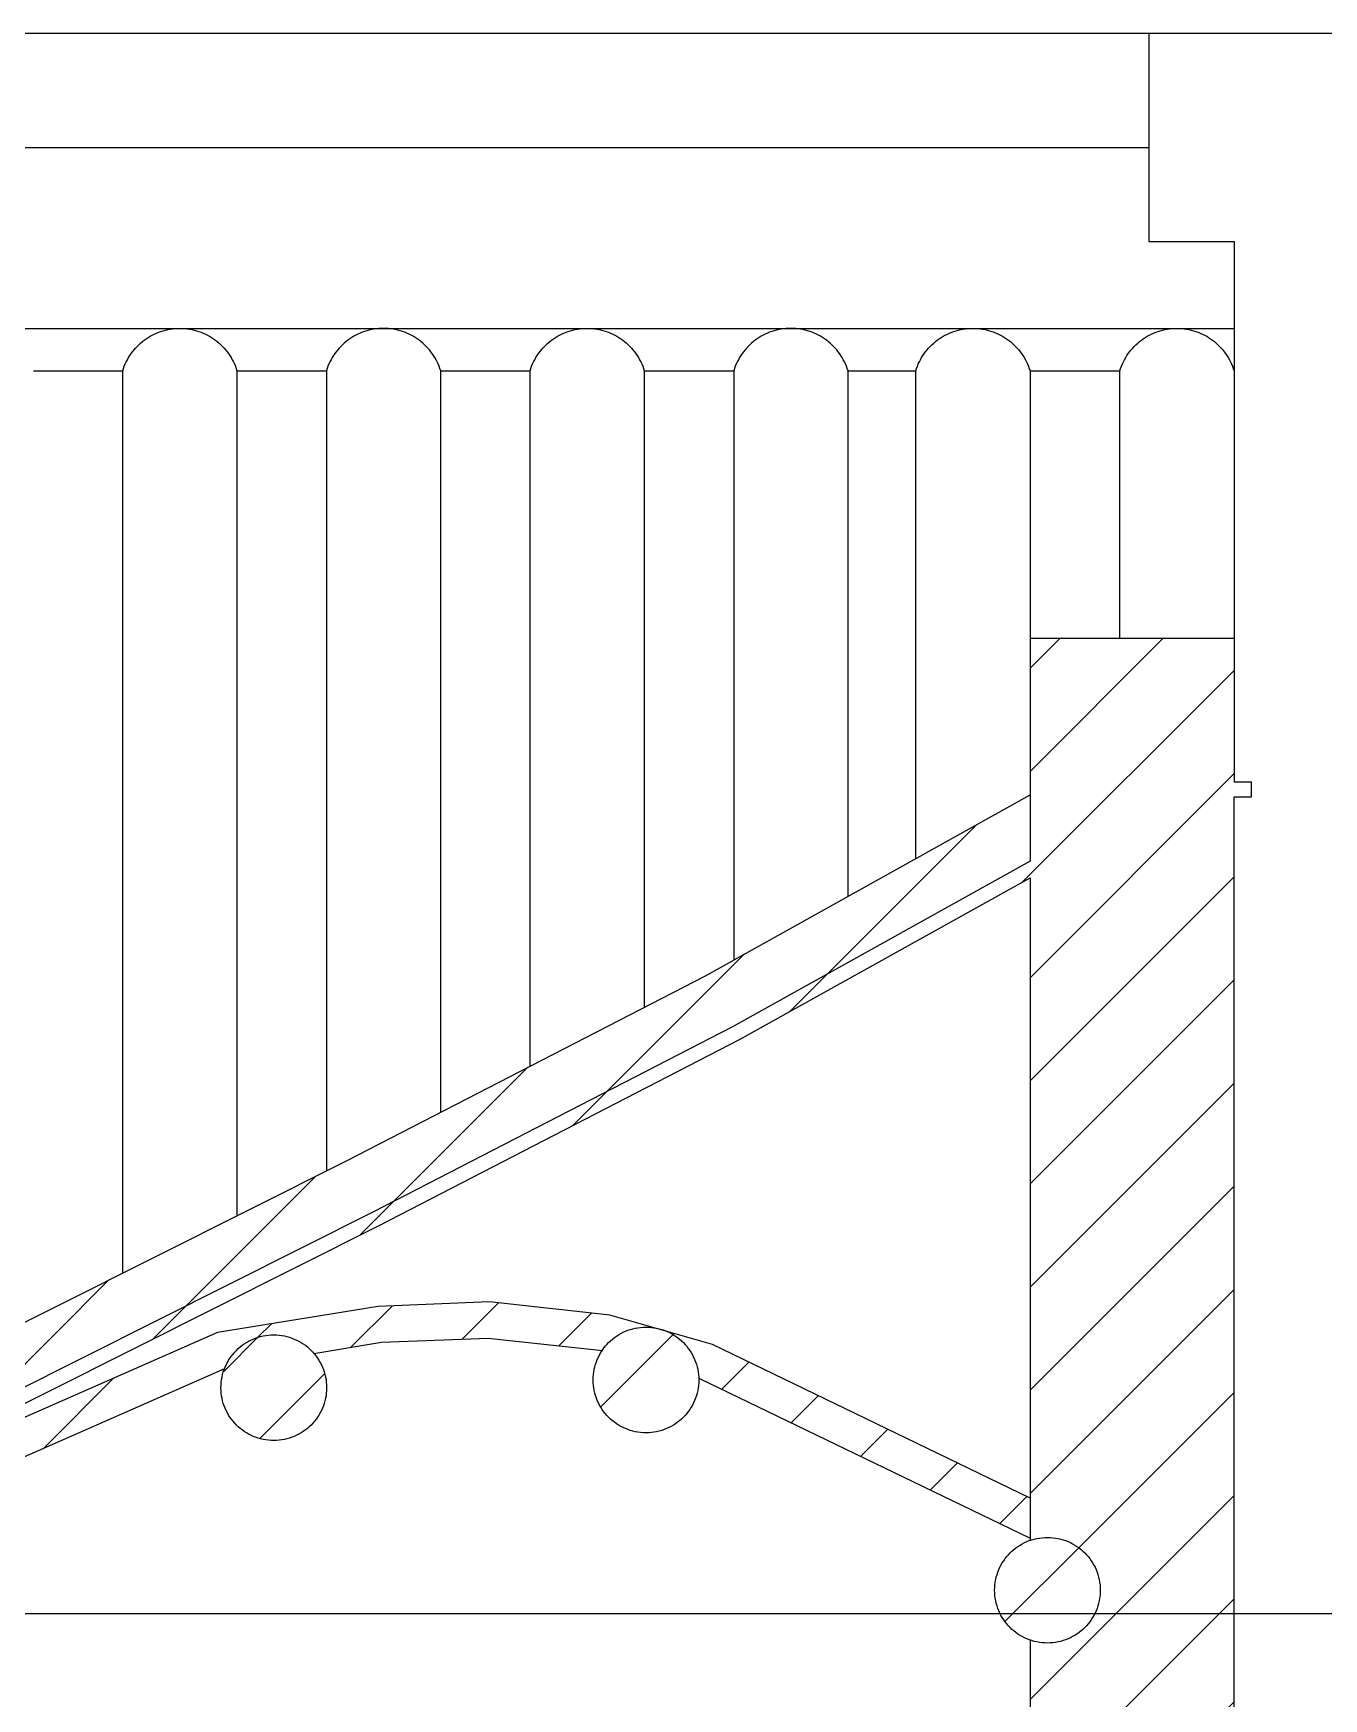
# Model space of a CAD drawing. Extents: x -20250 to 331240, y -699 to 63168.
# Drawn here: x 273614 to 275825, y 13890 to 16744 of the extents above; entities that cross this region are included whole.
import ezdxf

# ---------------------------------------------------------------- set-up
doc = ezdxf.new("R2010")
doc.units = 0
doc.header["$LTSCALE"] = 1000
doc.header["$MEASUREMENT"] = 0
for name, color, linetype in [('DOTE', 1, 'Continuous'), ('PUB_HATCH', 8, 'Continuous'), ('WALL', 9, 'Continuous')]:
    doc.layers.add(name, color=color, linetype=linetype)
doc.layers.add('瓦', color=7, linetype='Continuous', true_color=0x57e157)
pattern_1 = [(45, (-59853.03, 80703.54), (-88.388383, 88.388383), [])]

msp = doc.modelspace()

# ---------------------------------------------------------------- hatches: boundary and pattern name
at = {"layer": 'PUB_HATCH'}
h = msp.add_hatch(dxfattribs=at)
h.set_pattern_fill('普通砖', color=256, scale=50, style=0)
h.set_pattern_definition(pattern_1)
h.paths.add_polyline_path([(275671.7, 15435.5), (275701.5, 15435.5), (275701.5, 15460.6), (275671.7, 15460.6), (275671.7, 15707), (275322, 15707), (275322, 15325.5), (274812.3, 15041.6), (274196.5, 14724.1), (273202.2, 14225.2), (272672.4, 13948), (272684, 13925.7), (273213.7, 14202.9), (274207.9, 14701.7), (274824.2, 15019.5), (275322, 15296.8), (275322, 14161.2), (275327.5, 14163), (275335.6, 14164.9), (275344.7, 14166.1), (275354, 14166.3), (275363.1, 14165.7), (275372, 14164.1), (275381, 14161.5), (275389.2, 14158.3), (275396.9, 14154.4), (275404.2, 14149.7), (275411.2, 14144.2), (275417.4, 14138.3), (275423, 14131.8), (275428.1, 14124.6), (275432.5, 14117), (275436.1, 14109), (275439.1, 14100.4), (275441.1, 14091.7), (275442.2, 14082.6), (275442.4, 14073.2), (275441.7, 14064.2), (275440.1, 14055.3), (275437.7, 14046.6), (275434.4, 14038.3), (275430.4, 14030.6), (275425.6, 14023.2), (275420.1, 14016.2), (275414.2, 14010.1), (275407.8, 14004.5), (275400.4, 13999.3), (275392.9, 13995), (275385.1, 13991.4), (275376.7, 13988.6), (275367.6, 13986.5), (275358.4, 13985.3), (275349, 13985.2), (275340, 13985.9), (275331.2, 13987.5), (275322, 13990.1), (275322, 11245.6), (273214.9, 11245.6), (273214.9, 12223.6), (273114.9, 12223.6), (273114.9, 11067.9), (273214.9, 11067.9), (273214.9, 11205.9), (273347.3, 11205.9), (273347.3, 10908.7), (272580.7, 10462.1), (272256.1, 10284.3), (272256.1, 10282.1), (272267.4, 10260.4), (272414, 10341.6), (272414, 10276.4), (272653.9, 10276.4), (272653.9, 10475.7), (273347.3, 10879.7), (273347.3, 10768.9), (273433.4, 10768.9), (273433.4, 11205.9), (274391.3, 11205.9), (274391.3, 11049.9), (274477.4, 11049.9), (274477.4, 11205.9), (275322, 11205.9), (275322, 7605.9), (275671.7, 7605.9)])
h = msp.add_hatch(dxfattribs=at)
h.set_pattern_fill('普通砖', color=256, scale=50, style=0)
h.set_pattern_definition(pattern_1)
h.paths.add_polyline_path([(274196.5, 14724.1), (274812.3, 15041.6), (275322, 15325.5), (275322, 15438.9), (274765.5, 15128.9), (274151.6, 14812.4), (273157, 14313.4), (272626.5, 14035.7), (272672.4, 13948), (273202.2, 14225.2)])
h = msp.add_hatch(dxfattribs=at)
h.set_pattern_fill('普通砖', color=256, scale=50, style=0)
h.set_pattern_definition(pattern_1)
h.paths.add_polyline_path([(274650, 14525.7), (274654.5, 14526.2), (274659.1, 14526.6), (274663.8, 14526.7), (274668.4, 14526.6), (274673, 14526.2), (274676.6, 14525.8), (274601.6, 14547.4), (274395.5, 14569.8), (274204.5, 14562.3), (273929.2, 14517.4), (273213.7, 14202.9), (272684, 13925.7), (272712.7, 13871), (273089.2, 14068), (273089.7, 14070), (273091.2, 14074.2), (273092.8, 14078.3), (273094.6, 14082.3), (273096.6, 14086.2), (273098.8, 14090), (273101.1, 14093.7), (273103.7, 14097.2), (273106.4, 14100.7), (273109.2, 14103.9), (273112.2, 14107.1), (273115.3, 14110.1), (273118.6, 14112.9), (273122, 14115.6), (273125.6, 14118.1), (273129.3, 14120.5), (273133.1, 14122.7), (273137, 14124.7), (273141, 14126.5), (273145.1, 14128.1), (273149.3, 14129.5), (273153.6, 14130.7), (273158, 14131.8), (273162.4, 14132.6), (273167, 14133.2), (273171.5, 14133.5), (273176.2, 14133.6), (273180.9, 14133.5), (273185.5, 14133.2), (273190, 14132.6), (273194.4, 14131.8), (273198.8, 14130.7), (273203.1, 14129.5), (273205.4, 14128.8), (273240.5, 14147.2), (273941.3, 14455.2), (273942.5, 14458.2), (273944.3, 14462.2), (273946.3, 14466.1), (273948.5, 14469.8), (273950.8, 14473.5), (273953.3, 14477.1), (273956, 14480.5), (273958.9, 14483.8), (273961.9, 14486.9), (273965, 14489.9), (273968.3, 14492.8), (273971.7, 14495.5), (273975.3, 14498), (273979, 14500.3), (273982.7, 14502.5), (273986.6, 14504.5), (273990.7, 14506.3), (273994.8, 14508), (273999, 14509.4), (274003.3, 14510.6), (274007.6, 14511.6), (274012.1, 14512.4), (274016.6, 14513), (274021.2, 14513.3), (274025.9, 14513.5), (274030.5, 14513.3), (274035.1, 14513), (274039.7, 14512.4), (274044.1, 14511.6), (274048.5, 14510.6), (274052.8, 14509.4), (274057, 14508), (274061.1, 14506.3), (274065.1, 14504.5), (274069, 14502.5), (274072.8, 14500.3), (274076.5, 14498), (274080, 14495.5), (274083.4, 14492.8), (274086.7, 14489.9), (274089.9, 14486.9), (274092.9, 14483.8), (274094.6, 14481.8), (274210.7, 14500.7), (274393.4, 14507.9), (274588.6, 14486.6), (274591.2, 14490.3), (274593.9, 14493.8), (274596.8, 14497.1), (274599.8, 14500.2), (274602.9, 14503.2), (274606.2, 14506), (274609.6, 14508.7), (274613.2, 14511.2), (274616.8, 14513.6), (274620.6, 14515.8), (274624.5, 14517.8), (274628.5, 14519.6), (274632.7, 14521.2), (274636.9, 14522.7), (274641.2, 14523.9), (274645.5, 14524.9)])
h = msp.add_hatch(dxfattribs=at)
h.set_pattern_fill('普通砖', color=256, scale=50, style=0)
h.set_pattern_definition(pattern_1)
h.paths.add_polyline_path([(274116.3, 14418.3), (274116.4, 14422.9), (274116.3, 14427.6), (274115.9, 14432.2), (274115.4, 14436.7), (274114.6, 14441.2), (274113.6, 14445.5), (274112.3, 14449.8), (274110.9, 14454), (274109.3, 14458.2), (274107.5, 14462.2), (274105.5, 14466.1), (274103.3, 14469.8), (274100.9, 14473.5), (274098.4, 14477.1), (274095.7, 14480.5), (274092.9, 14483.8), (274089.9, 14486.9), (274086.7, 14489.9), (274083.4, 14492.8), (274080, 14495.5), (274076.5, 14498), (274072.8, 14500.3), (274069, 14502.5), (274065.1, 14504.5), (274061.1, 14506.3), (274057, 14508), (274052.8, 14509.4), (274048.5, 14510.6), (274044.1, 14511.6), (274039.7, 14512.4), (274035.1, 14513), (274030.5, 14513.3), (274025.9, 14513.5), (274021.2, 14513.3), (274016.6, 14513), (274012.1, 14512.4), (274007.6, 14511.6), (274003.3, 14510.6), (273999, 14509.4), (273994.8, 14508), (273990.7, 14506.3), (273986.6, 14504.5), (273982.7, 14502.5), (273979, 14500.3), (273975.3, 14498), (273971.7, 14495.5), (273968.3, 14492.8), (273965, 14489.9), (273961.9, 14486.9), (273958.9, 14483.8), (273956, 14480.5), (273953.3, 14477.1), (273950.8, 14473.5), (273948.5, 14469.8), (273946.3, 14466.1), (273944.3, 14462.2), (273942.5, 14458.2), (273940.8, 14454), (273939.4, 14449.8), (273938.2, 14445.5), (273937.2, 14441.2), (273936.4, 14436.7), (273935.8, 14432.2), (273935.5, 14427.6), (273935.3, 14422.9), (273935.5, 14418.3), (273935.8, 14413.7), (273936.4, 14409.2), (273937.2, 14404.7), (273938.2, 14400.3), (273939.4, 14396), (273940.8, 14391.8), (273942.5, 14387.7), (273944.3, 14383.7), (273946.3, 14379.8), (273948.5, 14376), (273950.8, 14372.3), (273953.3, 14368.8), (273956, 14365.3), (273958.9, 14362.1), (273961.9, 14358.9), (273965, 14355.9), (273968.3, 14353.1), (273971.7, 14350.4), (273975.3, 14347.9), (273979, 14345.5), (273982.7, 14343.3), (273986.6, 14341.3), (273990.7, 14339.5), (273994.8, 14337.9), (273999, 14336.5), (274003.3, 14335.2), (274007.6, 14334.2), (274012.1, 14333.4), (274016.6, 14332.8), (274021.2, 14332.5), (274025.9, 14332.4), (274030.5, 14332.5), (274035.1, 14332.8), (274039.7, 14333.4), (274044.1, 14334.2), (274048.5, 14335.2), (274052.8, 14336.5), (274057, 14337.9), (274061.1, 14339.5), (274065.1, 14341.3), (274069, 14343.3), (274072.8, 14345.5), (274076.5, 14347.9), (274080, 14350.4), (274083.4, 14353.1), (274086.7, 14355.9), (274089.9, 14358.9), (274092.9, 14362.1), (274095.7, 14365.3), (274098.4, 14368.8), (274100.9, 14372.3), (274103.3, 14376), (274105.5, 14379.8), (274107.5, 14383.7), (274109.3, 14387.7), (274110.9, 14391.8), (274112.3, 14396), (274113.6, 14400.3), (274114.6, 14404.7), (274115.4, 14409.2), (274115.9, 14413.7)])
h = msp.add_hatch(dxfattribs=at)
h.set_pattern_fill('普通砖', color=256, scale=50, style=0)
h.set_pattern_definition(pattern_1)
h.paths.add_polyline_path([(274753.8, 14426.9), (274754.2, 14431.5), (274754.3, 14436.2), (274754.2, 14440.8), (274753.8, 14445.4), (274753.2, 14450), (274752.5, 14454.4), (274751.4, 14458.8), (274750.2, 14463.1), (274748.8, 14467.3), (274747.2, 14471.4), (274745.4, 14475.4), (274743.4, 14479.3), (274741.2, 14483.1), (274738.8, 14486.8), (274736.3, 14490.3), (274733.6, 14493.8), (274730.8, 14497.1), (274727.8, 14500.2), (274724.6, 14503.2), (274721.3, 14506), (274717.9, 14508.7), (274714.4, 14511.2), (274710.7, 14513.6), (274706.9, 14515.8), (274703, 14517.8), (274700.4, 14519), (274676.6, 14525.8), (274673, 14526.2), (274668.4, 14526.6), (274663.8, 14526.7), (274659.1, 14526.6), (274654.5, 14526.2), (274650, 14525.7), (274645.5, 14524.9), (274641.2, 14523.9), (274636.9, 14522.7), (274632.7, 14521.2), (274628.5, 14519.6), (274624.5, 14517.8), (274620.6, 14515.8), (274616.8, 14513.6), (274613.2, 14511.2), (274609.6, 14508.7), (274606.2, 14506), (274602.9, 14503.2), (274599.8, 14500.2), (274596.8, 14497.1), (274593.9, 14493.8), (274591.2, 14490.3), (274588.7, 14486.8), (274586.3, 14483.1), (274584.2, 14479.3), (274582.2, 14475.4), (274580.3, 14471.4), (274578.7, 14467.3), (274577.3, 14463.1), (274576.1, 14458.8), (274575.1, 14454.4), (274574.3, 14450), (274573.7, 14445.4), (274573.3, 14440.8), (274573.2, 14436.2), (274573.3, 14431.5), (274573.7, 14426.9), (274574.3, 14422.4), (274575.1, 14418), (274576.1, 14413.6), (274577.3, 14409.3), (274578.7, 14405.1), (274580.3, 14401), (274582.2, 14397), (274584.2, 14393.1), (274586.3, 14389.3), (274588.7, 14385.6), (274591.2, 14382.1), (274593.9, 14378.6), (274596.8, 14375.3), (274599.8, 14372.2), (274602.9, 14369.2), (274606.2, 14366.3), (274609.6, 14363.7), (274613.2, 14361.1), (274616.8, 14358.8), (274620.6, 14356.6), (274624.5, 14354.6), (274628.5, 14352.8), (274632.7, 14351.2), (274636.9, 14349.7), (274641.2, 14348.5), (274645.5, 14347.5), (274650, 14346.7), (274654.5, 14346.1), (274659.1, 14345.8), (274663.8, 14345.7), (274668.4, 14345.8), (274673, 14346.1), (274677.5, 14346.7), (274682, 14347.5), (274686.4, 14348.5), (274690.7, 14349.7), (274694.9, 14351.2), (274699, 14352.8), (274703, 14354.6), (274706.9, 14356.6), (274710.7, 14358.8), (274714.4, 14361.1), (274717.9, 14363.7), (274721.3, 14366.3), (274724.6, 14369.2), (274727.8, 14372.2), (274730.8, 14375.3), (274733.6, 14378.6), (274736.3, 14382.1), (274738.8, 14385.6), (274741.2, 14389.3), (274743.4, 14393.1), (274745.4, 14397), (274747.2, 14401), (274748.8, 14405.1), (274750.2, 14409.3), (274751.4, 14413.6), (274752.5, 14418), (274753.2, 14422.4)])
h = msp.add_hatch(dxfattribs=at)
h.set_pattern_fill('普通砖', color=256, scale=50, style=0)
h.set_pattern_definition(pattern_1)
h.paths.add_polyline_path([(274777.6, 14496.8), (274700.4, 14519), (274703, 14517.8), (274706.9, 14515.8), (274710.7, 14513.6), (274714.4, 14511.2), (274717.9, 14508.7), (274721.3, 14506), (274724.6, 14503.2), (274727.8, 14500.2), (274730.8, 14497.1), (274733.6, 14493.8), (274736.3, 14490.3), (274738.8, 14486.8), (274741.2, 14483.1), (274743.4, 14479.3), (274745.4, 14475.4), (274747.2, 14471.4), (274748.8, 14467.3), (274750.2, 14463.1), (274751.4, 14458.8), (274752.5, 14454.4), (274753.2, 14450), (274753.8, 14445.4), (274754.2, 14440.8), (274754.2, 14439.2), (274755.5, 14438.8), (275322, 14165.1), (275322, 14233.7)])
h = msp.add_hatch(dxfattribs=at)
h.set_pattern_fill('普通砖', color=256, scale=50, style=0)
h.set_pattern_definition(pattern_1)
h.paths.add_polyline_path([(275412.7, 14142.7), (275409.4, 14145.6), (275406, 14148.3), (275402.4, 14150.8), (275398.8, 14153.2), (275395, 14155.3), (275391.1, 14157.3), (275387.1, 14159.2), (275383, 14160.8), (275378.7, 14162.2), (275374.5, 14163.4), (275370.1, 14164.4), (275365.6, 14165.2), (275361.1, 14165.8), (275356.5, 14166.2), (275351.8, 14166.3), (275347.2, 14166.2), (275342.6, 14165.8), (275338.1, 14165.2), (275333.6, 14164.4), (275329.2, 14163.4), (275324.9, 14162.2), (275320.7, 14160.8), (275316.6, 14159.2), (275312.6, 14157.3), (275308.7, 14155.3), (275304.9, 14153.2), (275301.2, 14150.8), (275297.7, 14148.3), (275294.3, 14145.6), (275291, 14142.7), (275287.8, 14139.7), (275284.8, 14136.6), (275282, 14133.3), (275279.3, 14129.9), (275276.8, 14126.3), (275274.4, 14122.7), (275272.2, 14118.9), (275270.2, 14115), (275268.4, 14111), (275266.8, 14106.8), (275265.4, 14102.7), (275264.2, 14098.3), (275263.2, 14094), (275262.4, 14089.5), (275261.8, 14085), (275261.4, 14080.4), (275261.3, 14075.7), (275261.4, 14071.1), (275261.8, 14066.5), (275262.4, 14062), (275263.2, 14057.5), (275264.2, 14053.1), (275265.4, 14048.8), (275266.8, 14044.6), (275268.4, 14040.5), (275270.2, 14036.5), (275272.2, 14032.6), (275274.4, 14028.8), (275276.8, 14025.2), (275279.3, 14021.6), (275282, 14018.2), (275284.8, 14014.9), (275287.8, 14011.7), (275291, 14008.7), (275294.3, 14005.9), (275297.7, 14003.2), (275301.2, 14000.7), (275304.9, 13998.3), (275308.7, 13996.2), (275312.6, 13994.2), (275316.6, 13992.3), (275320.7, 13990.7), (275324.9, 13989.3), (275329.2, 13988.1), (275333.6, 13987.1), (275338.1, 13986.2), (275342.6, 13985.7), (275347.2, 13985.3), (275351.8, 13985.2), (275356.5, 13985.3), (275361.1, 13985.7), (275365.6, 13986.2), (275370.1, 13987.1), (275374.5, 13988.1), (275378.7, 13989.3), (275383, 13990.7), (275387.1, 13992.3), (275391.1, 13994.2), (275395, 13996.2), (275398.8, 13998.3), (275402.4, 14000.7), (275406, 14003.2), (275409.4, 14005.9), (275412.7, 14008.7), (275415.8, 14011.7), (275418.8, 14014.9), (275421.7, 14018.2), (275424.4, 14021.6), (275426.9, 14025.2), (275429.3, 14028.8), (275431.4, 14032.6), (275433.4, 14036.5), (275435.2, 14040.5), (275436.9, 14044.6), (275438.3, 14048.8), (275439.5, 14053.1), (275440.5, 14057.5), (275441.3, 14062), (275441.9, 14066.5), (275442.3, 14071.1), (275442.4, 14075.7), (275442.3, 14080.4), (275441.9, 14085), (275441.3, 14089.5), (275440.5, 14094), (275439.5, 14098.3), (275438.3, 14102.7), (275436.9, 14106.8), (275435.2, 14111), (275433.4, 14115), (275431.4, 14118.9), (275429.3, 14122.7), (275426.9, 14126.3), (275424.4, 14129.9), (275421.7, 14133.3), (275418.8, 14136.6), (275415.8, 14139.7)])

# ---------------------------------------------------------------- linework, layer by layer
at = {"layer": 'DOTE', "elevation": 0}
for points in [[(263167.8, 16744.3), (279047.2, 16744.3)], [(263610.3, 14035.7), (279489.7, 14035.7)]]:
    msp.add_lwpolyline(points, dxfattribs=at)
at = {"layer": 'WALL'}
for points in [[(266097.9, 15460.6, 0), (266097.9, 16387.6, 0), (266244.1, 16387.6, 0), (266244.1, 16744.3, 0), (275525.4, 16744.3, 0), (275525.4, 16387.6, 0), (275671.7, 16387.6, 0), (275671.7, 15460.6, 0)], [(275525.4, 16547.8, 0), (266244.1, 16547.8, 0)], [(266097.9, 16238.5, 0), (275671.7, 16238.5, 0)], [(275671.7, 15707, 0), (275322, 15707, 0), (275322, 15325.5, 0), (274812.3, 15041.6, 0), (274196.5, 14724.1, 0), (273202.2, 14225.2, 0), (272672.4, 13948, 0), (272626.5, 14035.7, 0), (273157, 14313.4, 0), (274151.6, 14812.4, 0), (274765.5, 15128.9, 0), (275322, 15438.9, 0)], [(268943.6, 7405.7, 0), (272653.9, 7405.7, 0), (272653.9, 10475.7, 0), (273347.3, 10879.7, 0), (273347.3, 10768.9, 0), (273433.4, 10768.9, 0), (273433.4, 11205.9, 0), (274391.3, 11205.9, 0), (274391.3, 11049.9, 0), (274477.4, 11049.9, 0), (274477.4, 11205.9, 0), (275322, 11205.9, 0), (275322, 7605.9, 0), (275671.7, 7605.9, 0), (275671.7, 15435.5, 0), (275701.5, 15435.5, 0), (275701.5, 15460.6, 0), (275671.7, 15460.6, 0)], [(272672.4, 13948, 0), (272684, 13925.7, 0), (273213.7, 14202.9, 0), (274207.9, 14701.7, 0), (274824.2, 15019.5, 0), (275322, 15296.8, 0), (275322, 14160.6, 0)], [(275322, 14233.7, 0), (274777.6, 14496.8, 0), (274601.6, 14547.4, 0), (274395.5, 14569.8, 0), (274204.5, 14562.3, 0), (273929.2, 14517.4, 0), (273213.7, 14202.9, 0), (272684, 13925.7, 0), (272712.7, 13871, 0), (273089.6, 14068.2, 0)], [(274094.3, 14481.7, 0), (274210.7, 14500.7, 0), (274393.4, 14507.9, 0), (274589.2, 14486.5, 0)], [(273204.7, 14128.4, 0), (273240.5, 14147.2, 0), (273942, 14455.5, 0)], [(274753.9, 14439.3, 0), (274755.5, 14438.8, 0), (275322, 14165.1, 0)], [(275322, 13990.8, 0), (275322, 11245.6, 0), (273214.9, 11245.6, 0), (273214.9, 13961.3, 0)]]:
    msp.add_polyline3d(points, dxfattribs=at)
for points in [[(273935.3, 14422.9, 0), (273935.5, 14427.6, 0), (273935.8, 14432.2, 0), (273936.4, 14436.7, 0), (273937.2, 14441.2, 0), (273938.2, 14445.5, 0), (273939.4, 14449.8, 0), (273940.8, 14454, 0), (273942.5, 14458.2, 0), (273944.3, 14462.2, 0), (273946.3, 14466.1, 0), (273948.5, 14469.8, 0), (273950.8, 14473.5, 0), (273953.3, 14477.1, 0), (273956, 14480.5, 0), (273958.9, 14483.8, 0), (273961.9, 14486.9, 0), (273965, 14489.9, 0), (273968.3, 14492.8, 0), (273971.7, 14495.5, 0), (273975.3, 14498, 0), (273979, 14500.3, 0), (273982.7, 14502.5, 0), (273986.6, 14504.5, 0), (273990.7, 14506.3, 0), (273994.8, 14508, 0), (273999, 14509.4, 0), (274003.3, 14510.6, 0), (274007.6, 14511.6, 0), (274012.1, 14512.4, 0), (274016.6, 14513, 0), (274021.2, 14513.3, 0), (274025.9, 14513.5, 0), (274030.5, 14513.3, 0), (274035.1, 14513, 0), (274039.7, 14512.4, 0), (274044.1, 14511.6, 0), (274048.5, 14510.6, 0), (274052.8, 14509.4, 0), (274057, 14508, 0), (274061.1, 14506.3, 0), (274065.1, 14504.5, 0), (274069, 14502.5, 0), (274072.8, 14500.3, 0), (274076.5, 14498, 0), (274080, 14495.5, 0), (274083.4, 14492.8, 0), (274086.7, 14489.9, 0), (274089.9, 14486.9, 0), (274092.9, 14483.8, 0), (274095.7, 14480.5, 0), (274098.4, 14477.1, 0), (274100.9, 14473.5, 0), (274103.3, 14469.8, 0), (274105.5, 14466.1, 0), (274107.5, 14462.2, 0), (274109.3, 14458.2, 0), (274110.9, 14454, 0), (274112.3, 14449.8, 0), (274113.6, 14445.5, 0), (274114.6, 14441.2, 0), (274115.4, 14436.7, 0), (274115.9, 14432.2, 0), (274116.3, 14427.6, 0), (274116.4, 14422.9, 0), (274116.3, 14418.3, 0), (274115.9, 14413.7, 0), (274115.4, 14409.2, 0), (274114.6, 14404.7, 0), (274113.6, 14400.3, 0), (274112.3, 14396, 0), (274110.9, 14391.8, 0), (274109.3, 14387.7, 0), (274107.5, 14383.7, 0), (274105.5, 14379.8, 0), (274103.3, 14376, 0), (274100.9, 14372.3, 0), (274098.4, 14368.8, 0), (274095.7, 14365.3, 0), (274092.9, 14362.1, 0), (274089.9, 14358.9, 0), (274086.7, 14355.9, 0), (274083.4, 14353.1, 0), (274080, 14350.4, 0), (274076.5, 14347.9, 0), (274072.8, 14345.5, 0), (274069, 14343.3, 0), (274065.1, 14341.3, 0), (274061.1, 14339.5, 0), (274057, 14337.9, 0), (274052.8, 14336.5, 0), (274048.5, 14335.2, 0), (274044.1, 14334.2, 0), (274039.7, 14333.4, 0), (274035.1, 14332.8, 0), (274030.5, 14332.5, 0), (274025.9, 14332.4, 0), (274021.2, 14332.5, 0), (274016.6, 14332.8, 0), (274012.1, 14333.4, 0), (274007.6, 14334.2, 0), (274003.3, 14335.2, 0), (273999, 14336.5, 0), (273994.8, 14337.9, 0), (273990.7, 14339.5, 0), (273986.6, 14341.3, 0), (273982.7, 14343.3, 0), (273979, 14345.5, 0), (273975.3, 14347.9, 0), (273971.7, 14350.4, 0), (273968.3, 14353.1, 0), (273965, 14355.9, 0), (273961.9, 14358.9, 0), (273958.9, 14362.1, 0), (273956, 14365.3, 0), (273953.3, 14368.8, 0), (273950.8, 14372.3, 0), (273948.5, 14376, 0), (273946.3, 14379.8, 0), (273944.3, 14383.7, 0), (273942.5, 14387.7, 0), (273940.8, 14391.8, 0), (273939.4, 14396, 0), (273938.2, 14400.3, 0), (273937.2, 14404.7, 0), (273936.4, 14409.2, 0), (273935.8, 14413.7, 0), (273935.5, 14418.3, 0)], [(274573.2, 14436.2, 0), (274573.3, 14440.8, 0), (274573.7, 14445.4, 0), (274574.3, 14450, 0), (274575.1, 14454.4, 0), (274576.1, 14458.8, 0), (274577.3, 14463.1, 0), (274578.7, 14467.3, 0), (274580.3, 14471.4, 0), (274582.2, 14475.4, 0), (274584.2, 14479.3, 0), (274586.3, 14483.1, 0), (274588.7, 14486.8, 0), (274591.2, 14490.3, 0), (274593.9, 14493.8, 0), (274596.8, 14497.1, 0), (274599.8, 14500.2, 0), (274602.9, 14503.2, 0), (274606.2, 14506, 0), (274609.6, 14508.7, 0), (274613.2, 14511.2, 0), (274616.8, 14513.6, 0), (274620.6, 14515.8, 0), (274624.5, 14517.8, 0), (274628.5, 14519.6, 0), (274632.7, 14521.2, 0), (274636.9, 14522.7, 0), (274641.2, 14523.9, 0), (274645.5, 14524.9, 0), (274650, 14525.7, 0), (274654.5, 14526.2, 0), (274659.1, 14526.6, 0), (274663.8, 14526.7, 0), (274668.4, 14526.6, 0), (274673, 14526.2, 0), (274677.5, 14525.7, 0), (274682, 14524.9, 0), (274686.4, 14523.9, 0), (274690.7, 14522.7, 0), (274694.9, 14521.2, 0), (274699, 14519.6, 0), (274703, 14517.8, 0), (274706.9, 14515.8, 0), (274710.7, 14513.6, 0), (274714.4, 14511.2, 0), (274717.9, 14508.7, 0), (274721.3, 14506, 0), (274724.6, 14503.2, 0), (274727.8, 14500.2, 0), (274730.8, 14497.1, 0), (274733.6, 14493.8, 0), (274736.3, 14490.3, 0), (274738.8, 14486.8, 0), (274741.2, 14483.1, 0), (274743.4, 14479.3, 0), (274745.4, 14475.4, 0), (274747.2, 14471.4, 0), (274748.8, 14467.3, 0), (274750.2, 14463.1, 0), (274751.4, 14458.8, 0), (274752.5, 14454.4, 0), (274753.2, 14450, 0), (274753.8, 14445.4, 0), (274754.2, 14440.8, 0), (274754.3, 14436.2, 0), (274754.2, 14431.5, 0), (274753.8, 14426.9, 0), (274753.2, 14422.4, 0), (274752.5, 14418, 0), (274751.4, 14413.6, 0), (274750.2, 14409.3, 0), (274748.8, 14405.1, 0), (274747.2, 14401, 0), (274745.4, 14397, 0), (274743.4, 14393.1, 0), (274741.2, 14389.3, 0), (274738.8, 14385.6, 0), (274736.3, 14382.1, 0), (274733.6, 14378.6, 0), (274730.8, 14375.3, 0), (274727.8, 14372.2, 0), (274724.6, 14369.2, 0), (274721.3, 14366.3, 0), (274717.9, 14363.7, 0), (274714.4, 14361.1, 0), (274710.7, 14358.8, 0), (274706.9, 14356.6, 0), (274703, 14354.6, 0), (274699, 14352.8, 0), (274694.9, 14351.2, 0), (274690.7, 14349.7, 0), (274686.4, 14348.5, 0), (274682, 14347.5, 0), (274677.5, 14346.7, 0), (274673, 14346.1, 0), (274668.4, 14345.8, 0), (274663.8, 14345.7, 0), (274659.1, 14345.8, 0), (274654.5, 14346.1, 0), (274650, 14346.7, 0), (274645.5, 14347.5, 0), (274641.2, 14348.5, 0), (274636.9, 14349.7, 0), (274632.7, 14351.2, 0), (274628.5, 14352.8, 0), (274624.5, 14354.6, 0), (274620.6, 14356.6, 0), (274616.8, 14358.8, 0), (274613.2, 14361.1, 0), (274609.6, 14363.7, 0), (274606.2, 14366.3, 0), (274602.9, 14369.2, 0), (274599.8, 14372.2, 0), (274596.8, 14375.3, 0), (274593.9, 14378.6, 0), (274591.2, 14382.1, 0), (274588.7, 14385.6, 0), (274586.3, 14389.3, 0), (274584.2, 14393.1, 0), (274582.2, 14397, 0), (274580.3, 14401, 0), (274578.7, 14405.1, 0), (274577.3, 14409.3, 0), (274576.1, 14413.6, 0), (274575.1, 14418, 0), (274574.3, 14422.4, 0), (274573.7, 14426.9, 0), (274573.3, 14431.5, 0)], [(275261.3, 14075.7, 0), (275261.4, 14080.4, 0), (275261.8, 14085, 0), (275262.4, 14089.5, 0), (275263.2, 14094, 0), (275264.2, 14098.3, 0), (275265.4, 14102.7, 0), (275266.8, 14106.8, 0), (275268.4, 14111, 0), (275270.2, 14115, 0), (275272.2, 14118.9, 0), (275274.4, 14122.7, 0), (275276.8, 14126.3, 0), (275279.3, 14129.9, 0), (275282, 14133.3, 0), (275284.8, 14136.6, 0), (275287.8, 14139.7, 0), (275291, 14142.7, 0), (275294.3, 14145.6, 0), (275297.7, 14148.3, 0), (275301.2, 14150.8, 0), (275304.9, 14153.2, 0), (275308.7, 14155.3, 0), (275312.6, 14157.3, 0), (275316.6, 14159.2, 0), (275320.7, 14160.8, 0), (275324.9, 14162.2, 0), (275329.2, 14163.4, 0), (275333.6, 14164.4, 0), (275338.1, 14165.2, 0), (275342.6, 14165.8, 0), (275347.2, 14166.2, 0), (275351.8, 14166.3, 0), (275356.5, 14166.2, 0), (275361.1, 14165.8, 0), (275365.6, 14165.2, 0), (275370.1, 14164.4, 0), (275374.5, 14163.4, 0), (275378.7, 14162.2, 0), (275383, 14160.8, 0), (275387.1, 14159.2, 0), (275391.1, 14157.3, 0), (275395, 14155.3, 0), (275398.8, 14153.2, 0), (275402.4, 14150.8, 0), (275406, 14148.3, 0), (275409.4, 14145.6, 0), (275412.7, 14142.7, 0), (275415.8, 14139.7, 0), (275418.8, 14136.6, 0), (275421.7, 14133.3, 0), (275424.4, 14129.9, 0), (275426.9, 14126.3, 0), (275429.3, 14122.7, 0), (275431.4, 14118.9, 0), (275433.4, 14115, 0), (275435.2, 14111, 0), (275436.9, 14106.8, 0), (275438.3, 14102.7, 0), (275439.5, 14098.3, 0), (275440.5, 14094, 0), (275441.3, 14089.5, 0), (275441.9, 14085, 0), (275442.3, 14080.4, 0), (275442.4, 14075.7, 0), (275442.3, 14071.1, 0), (275441.9, 14066.5, 0), (275441.3, 14062, 0), (275440.5, 14057.5, 0), (275439.5, 14053.1, 0), (275438.3, 14048.8, 0), (275436.9, 14044.6, 0), (275435.2, 14040.5, 0), (275433.4, 14036.5, 0), (275431.4, 14032.6, 0), (275429.3, 14028.8, 0), (275426.9, 14025.2, 0), (275424.4, 14021.6, 0), (275421.7, 14018.2, 0), (275418.8, 14014.9, 0), (275415.8, 14011.7, 0), (275412.7, 14008.7, 0), (275409.4, 14005.9, 0), (275406, 14003.2, 0), (275402.4, 14000.7, 0), (275398.8, 13998.3, 0), (275395, 13996.2, 0), (275391.1, 13994.2, 0), (275387.1, 13992.3, 0), (275383, 13990.7, 0), (275378.7, 13989.3, 0), (275374.5, 13988.1, 0), (275370.1, 13987.1, 0), (275365.6, 13986.2, 0), (275361.1, 13985.7, 0), (275356.5, 13985.3, 0), (275351.8, 13985.2, 0), (275347.2, 13985.3, 0), (275342.6, 13985.7, 0), (275338.1, 13986.2, 0), (275333.6, 13987.1, 0), (275329.2, 13988.1, 0), (275324.9, 13989.3, 0), (275320.7, 13990.7, 0), (275316.6, 13992.3, 0), (275312.6, 13994.2, 0), (275308.7, 13996.2, 0), (275304.9, 13998.3, 0), (275301.2, 14000.7, 0), (275297.7, 14003.2, 0), (275294.3, 14005.9, 0), (275291, 14008.7, 0), (275287.8, 14011.7, 0), (275284.8, 14014.9, 0), (275282, 14018.2, 0), (275279.3, 14021.6, 0), (275276.8, 14025.2, 0), (275274.4, 14028.8, 0), (275272.2, 14032.6, 0), (275270.2, 14036.5, 0), (275268.4, 14040.5, 0), (275266.8, 14044.6, 0), (275265.4, 14048.8, 0), (275264.2, 14053.1, 0), (275263.2, 14057.5, 0), (275262.4, 14062, 0), (275261.8, 14066.5, 0), (275261.4, 14071.1, 0)]]:
    msp.add_polyline3d(points, close=True, dxfattribs=at)
at = {"layer": '瓦'}
for points in [[(273767, 14619.4, 0), (273767, 16165.7, 0), (273768.3, 16169.8, 0), (273769.7, 16173.7, 0), (273771.3, 16177.5, 0), (273773.1, 16181.3, 0), (273775, 16184.9, 0), (273777, 16188.5, 0), (273779.1, 16192, 0), (273781.4, 16195.3, 0), (273783.8, 16198.6, 0), (273786.4, 16201.8, 0), (273789, 16204.8, 0), (273791.8, 16207.7, 0), (273794.7, 16210.6, 0), (273797.6, 16213.3, 0), (273800.7, 16215.9, 0), (273803.9, 16218.3, 0), (273807.2, 16220.7, 0), (273810.5, 16222.9, 0), (273814, 16225, 0), (273817.5, 16226.9, 0), (273821.1, 16228.7, 0), (273824.8, 16230.3, 0), (273828.6, 16231.9, 0), (273832.4, 16233.2, 0), (273836.3, 16234.5, 0), (273840.2, 16235.5, 0), (273844.2, 16236.4, 0), (273848.3, 16237.2, 0), (273852.4, 16237.8, 0), (273856.5, 16238.2, 0), (273860.7, 16238.4, 0), (273864.9, 16238.5, 0), (273869.1, 16238.4, 0), (273873.3, 16238.2, 0), (273877.4, 16237.8, 0), (273881.5, 16237.2, 0), (273885.5, 16236.4, 0), (273889.5, 16235.5, 0), (273893.5, 16234.5, 0), (273897.4, 16233.2, 0), (273901.2, 16231.9, 0), (273905, 16230.3, 0), (273908.6, 16228.7, 0), (273912.2, 16226.9, 0), (273915.8, 16225, 0), (273919.2, 16222.9, 0), (273922.6, 16220.7, 0), (273925.9, 16218.3, 0), (273929, 16215.9, 0), (273932.1, 16213.3, 0), (273935.1, 16210.6, 0), (273938, 16207.7, 0), (273940.7, 16204.8, 0), (273943.4, 16201.8, 0), (273945.9, 16198.6, 0), (273948.3, 16195.3, 0), (273950.6, 16192, 0), (273952.8, 16188.5, 0), (273954.8, 16184.9, 0), (273956.7, 16181.3, 0), (273958.4, 16177.5, 0), (273960, 16173.7, 0), (273961.5, 16169.8, 0), (273962.8, 16165.7, 0), (273962.8, 14717.7, 0)], [(274311.9, 14895.1, 0), (274311.9, 16165.7, 0), (274310.6, 16169.8, 0), (274309.1, 16173.7, 0), (274307.5, 16177.5, 0), (274305.8, 16181.3, 0), (274303.9, 16184.9, 0), (274301.9, 16188.5, 0), (274299.7, 16192, 0), (274297.4, 16195.3, 0), (274295, 16198.6, 0), (274292.5, 16201.8, 0), (274289.8, 16204.8, 0), (274287.1, 16207.7, 0), (274284.2, 16210.6, 0), (274281.2, 16213.3, 0), (274278.1, 16215.9, 0), (274274.9, 16218.3, 0), (274271.7, 16220.7, 0), (274268.3, 16222.9, 0), (274264.8, 16225, 0), (274261.3, 16226.9, 0), (274257.7, 16228.7, 0), (274254, 16230.3, 0), (274250.3, 16231.9, 0), (274246.4, 16233.2, 0), (274242.6, 16234.5, 0), (274238.6, 16235.5, 0), (274234.6, 16236.4, 0), (274230.6, 16237.2, 0), (274226.5, 16237.8, 0), (274222.3, 16238.2, 0), (274218.2, 16238.4, 0), (274214, 16238.5, 0), (274209.7, 16238.4, 0), (274205.6, 16238.2, 0), (274201.4, 16237.8, 0), (274197.3, 16237.2, 0), (274193.3, 16236.4, 0), (274189.3, 16235.5, 0), (274185.3, 16234.5, 0), (274181.5, 16233.2, 0), (274177.6, 16231.9, 0), (274173.9, 16230.3, 0), (274170.2, 16228.7, 0), (274166.6, 16226.9, 0), (274163, 16225, 0), (274159.6, 16222.9, 0), (274156.2, 16220.7, 0), (274153, 16218.3, 0), (274149.8, 16215.9, 0), (274146.7, 16213.3, 0), (274143.7, 16210.6, 0), (274140.8, 16207.7, 0), (274138.1, 16204.8, 0), (274135.4, 16201.8, 0), (274132.9, 16198.6, 0), (274130.5, 16195.3, 0), (274128.2, 16192, 0), (274126, 16188.5, 0), (274124, 16184.9, 0), (274122.1, 16181.3, 0), (274120.4, 16177.5, 0), (274118.8, 16173.7, 0), (274117.3, 16169.8, 0), (274116, 16165.7, 0), (274116.1, 14794.6, 0)], [(274465.1, 14974, 0), (274465.1, 16165.7, 0), (274466.4, 16169.8, 0), (274467.8, 16173.7, 0), (274469.4, 16177.5, 0), (274471.2, 16181.3, 0), (274473, 16184.9, 0), (274475.1, 16188.5, 0), (274477.2, 16192, 0), (274479.5, 16195.3, 0), (274481.9, 16198.6, 0), (274484.5, 16201.8, 0), (274487.1, 16204.8, 0), (274489.9, 16207.7, 0), (274492.7, 16210.6, 0), (274495.7, 16213.3, 0), (274498.8, 16215.9, 0), (274502, 16218.3, 0), (274505.3, 16220.7, 0), (274508.6, 16222.9, 0), (274512.1, 16225, 0), (274515.6, 16226.9, 0), (274519.2, 16228.7, 0), (274522.9, 16230.3, 0), (274526.7, 16231.9, 0), (274530.5, 16233.2, 0), (274534.4, 16234.5, 0), (274538.3, 16235.5, 0), (274542.3, 16236.4, 0), (274546.4, 16237.2, 0), (274550.5, 16237.8, 0), (274554.6, 16238.2, 0), (274558.8, 16238.4, 0), (274563, 16238.5, 0), (274567.2, 16238.4, 0), (274571.4, 16238.2, 0), (274575.5, 16237.8, 0), (274579.6, 16237.2, 0), (274583.6, 16236.4, 0), (274587.6, 16235.5, 0), (274591.6, 16234.5, 0), (274595.5, 16233.2, 0), (274599.3, 16231.9, 0), (274603, 16230.3, 0), (274606.7, 16228.7, 0), (274610.3, 16226.9, 0), (274613.9, 16225, 0), (274617.3, 16222.9, 0), (274620.7, 16220.7, 0), (274624, 16218.3, 0), (274627.1, 16215.9, 0), (274630.2, 16213.3, 0), (274633.2, 16210.6, 0), (274636.1, 16207.7, 0), (274638.8, 16204.8, 0), (274641.5, 16201.8, 0), (274644, 16198.6, 0), (274646.4, 16195.3, 0), (274648.7, 16192, 0), (274650.9, 16188.5, 0), (274652.9, 16184.9, 0), (274654.8, 16181.3, 0), (274656.5, 16177.5, 0), (274658.1, 16173.7, 0), (274659.6, 16169.8, 0), (274660.9, 16165.7, 0), (274660.9, 15075, 0)], [(275010, 15265.1, 0), (275010, 16165.7, 0), (275008.7, 16169.8, 0), (275007.2, 16173.7, 0), (275005.6, 16177.5, 0), (275003.9, 16181.3, 0), (275002, 16184.9, 0), (275000, 16188.5, 0), (274997.8, 16192, 0), (274995.5, 16195.3, 0), (274993.1, 16198.6, 0), (274990.6, 16201.8, 0), (274987.9, 16204.8, 0), (274985.1, 16207.7, 0), (274982.3, 16210.6, 0), (274979.3, 16213.3, 0), (274976.2, 16215.9, 0), (274973, 16218.3, 0), (274969.7, 16220.7, 0), (274966.4, 16222.9, 0), (274962.9, 16225, 0), (274959.4, 16226.9, 0), (274955.8, 16228.7, 0), (274952.1, 16230.3, 0), (274948.4, 16231.9, 0), (274944.5, 16233.2, 0), (274940.7, 16234.5, 0), (274936.7, 16235.5, 0), (274932.7, 16236.4, 0), (274928.7, 16237.2, 0), (274924.6, 16237.8, 0), (274920.4, 16238.2, 0), (274916.2, 16238.4, 0), (274912, 16238.5, 0), (274907.8, 16238.4, 0), (274903.7, 16238.2, 0), (274899.5, 16237.8, 0), (274895.4, 16237.2, 0), (274891.4, 16236.4, 0), (274887.4, 16235.5, 0), (274883.4, 16234.5, 0), (274879.5, 16233.2, 0), (274875.7, 16231.9, 0), (274872, 16230.3, 0), (274868.3, 16228.7, 0), (274864.7, 16226.9, 0), (274861.1, 16225, 0), (274857.7, 16222.9, 0), (274854.3, 16220.7, 0), (274851.1, 16218.3, 0), (274847.9, 16215.9, 0), (274844.8, 16213.3, 0), (274841.8, 16210.6, 0), (274838.9, 16207.7, 0), (274836.2, 16204.8, 0), (274833.5, 16201.8, 0), (274831, 16198.6, 0), (274828.6, 16195.3, 0), (274826.3, 16192, 0), (274824.1, 16188.5, 0), (274822.1, 16184.9, 0), (274820.2, 16181.3, 0), (274818.5, 16177.5, 0), (274816.9, 16173.7, 0), (274815.4, 16169.8, 0), (274814.1, 16165.7, 0), (274814.1, 15156, 0)], [(275126.2, 15329.8, 0), (275126.2, 16165.7, 0), (275127.5, 16169.8, 0), (275129, 16173.7, 0), (275130.5, 16177.5, 0), (275132.3, 16181.3, 0), (275134.2, 16184.9, 0), (275136.2, 16188.5, 0), (275138.4, 16192, 0), (275140.6, 16195.3, 0), (275143.1, 16198.6, 0), (275145.6, 16201.8, 0), (275148.2, 16204.8, 0), (275151, 16207.7, 0), (275153.9, 16210.6, 0), (275156.9, 16213.3, 0), (275159.9, 16215.9, 0), (275163.1, 16218.3, 0), (275166.4, 16220.7, 0), (275169.8, 16222.9, 0), (275173.2, 16225, 0), (275176.7, 16226.9, 0), (275180.4, 16228.7, 0), (275184, 16230.3, 0), (275187.8, 16231.9, 0), (275191.6, 16233.2, 0), (275195.5, 16234.5, 0), (275199.5, 16235.5, 0), (275203.4, 16236.4, 0), (275207.5, 16237.2, 0), (275211.6, 16237.8, 0), (275215.7, 16238.2, 0), (275219.9, 16238.4, 0), (275224.1, 16238.5, 0), (275228.3, 16238.4, 0), (275232.5, 16238.2, 0), (275236.6, 16237.8, 0), (275240.7, 16237.2, 0), (275244.8, 16236.4, 0), (275248.8, 16235.5, 0), (275252.7, 16234.5, 0), (275256.6, 16233.2, 0), (275260.4, 16231.9, 0), (275264.2, 16230.3, 0), (275267.9, 16228.7, 0), (275271.5, 16226.9, 0), (275275, 16225, 0), (275278.5, 16222.9, 0), (275281.8, 16220.7, 0), (275285.1, 16218.3, 0), (275288.3, 16215.9, 0), (275291.4, 16213.3, 0), (275294.3, 16210.6, 0), (275297.2, 16207.7, 0), (275300, 16204.8, 0), (275302.6, 16201.8, 0), (275305.2, 16198.6, 0), (275307.6, 16195.3, 0), (275309.8, 16192, 0), (275312, 16188.5, 0), (275314, 16184.9, 0), (275315.9, 16181.3, 0), (275317.7, 16177.5, 0), (275319.2, 16173.7, 0), (275320.7, 16169.8, 0), (275322, 16165.7, 0), (275322, 15438.9, 0)], [(275475.9, 15707, 0), (275475.9, 16165.7, 0), (275477.2, 16169.8, 0), (275478.6, 16173.7, 0), (275480.2, 16177.5, 0), (275482, 16181.3, 0), (275483.8, 16184.9, 0), (275485.9, 16188.5, 0), (275488, 16192, 0), (275490.3, 16195.3, 0), (275492.7, 16198.6, 0), (275495.2, 16201.8, 0), (275497.9, 16204.8, 0), (275500.7, 16207.7, 0), (275503.5, 16210.6, 0), (275506.5, 16213.3, 0), (275509.6, 16215.9, 0), (275512.8, 16218.3, 0), (275516.1, 16220.7, 0), (275519.4, 16222.9, 0), (275522.9, 16225, 0), (275526.4, 16226.9, 0), (275530, 16228.7, 0), (275533.7, 16230.3, 0), (275537.5, 16231.9, 0), (275541.3, 16233.2, 0), (275545.2, 16234.5, 0), (275549.1, 16235.5, 0), (275553.1, 16236.4, 0), (275557.2, 16237.2, 0), (275561.2, 16237.8, 0), (275565.4, 16238.2, 0), (275569.6, 16238.4, 0), (275573.8, 16238.5, 0), (275578, 16238.4, 0), (275582.2, 16238.2, 0), (275586.3, 16237.8, 0), (275590.4, 16237.2, 0), (275594.4, 16236.4, 0), (275598.4, 16235.5, 0), (275602.4, 16234.5, 0), (275606.3, 16233.2, 0), (275610.1, 16231.9, 0), (275613.8, 16230.3, 0), (275617.5, 16228.7, 0), (275621.1, 16226.9, 0), (275624.7, 16225, 0), (275628.1, 16222.9, 0), (275631.5, 16220.7, 0), (275634.7, 16218.3, 0), (275637.9, 16215.9, 0), (275641, 16213.3, 0), (275644, 16210.6, 0), (275646.9, 16207.7, 0), (275649.6, 16204.8, 0), (275652.3, 16201.8, 0), (275654.8, 16198.6, 0), (275657.2, 16195.3, 0), (275659.5, 16192, 0), (275661.7, 16188.5, 0), (275663.7, 16184.9, 0), (275665.6, 16181.3, 0), (275667.3, 16177.5, 0), (275668.9, 16173.7, 0), (275670.4, 16169.8, 0), (275671.7, 16165.7, 0), (275671.7, 15707, 0)], [(273613.8, 16165.7, 0), (273767, 16165.7, 0)], [(273962.8, 16165.7, 0), (274116, 16165.7, 0)], [(274311.9, 16165.7, 0), (274465.1, 16165.7, 0)], [(274660.9, 16165.7, 0), (274814.1, 16165.7, 0)], [(275010, 16165.7, 0), (275126.2, 16165.7, 0)], [(275322, 16165.7, 0), (275475.9, 16165.7, 0)]]:
    msp.add_polyline3d(points, dxfattribs=at)

doc.saveas('drawing.dxf')
